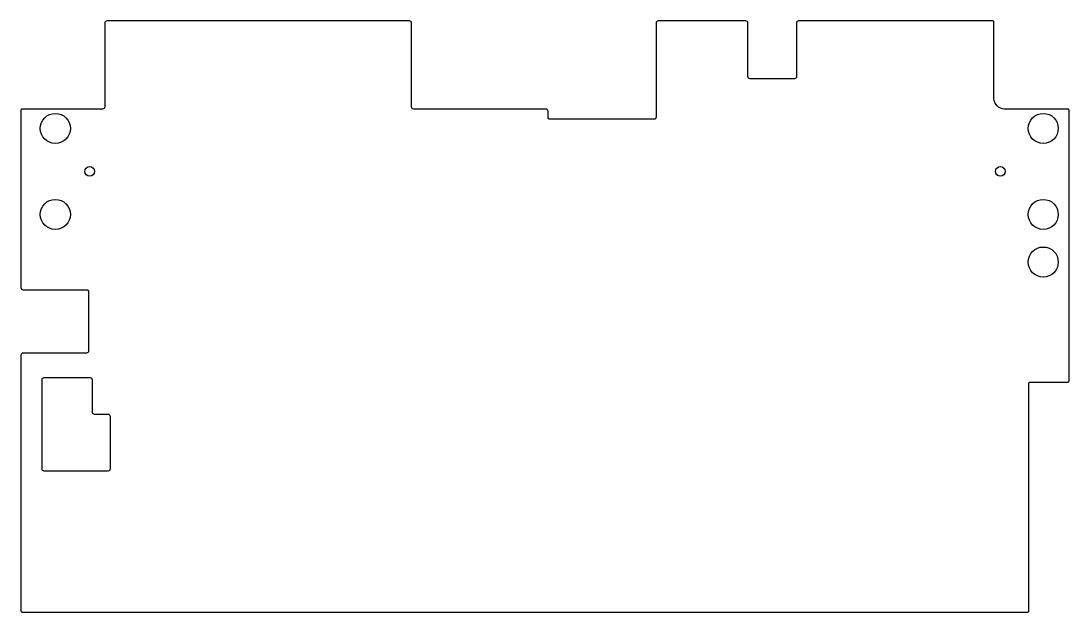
# Model space of a CAD drawing. Header units: millimetres. Extents: x -684 to -196, y 195 to 470.
import ezdxf

# ---------------------------------------------------------------- set-up
doc = ezdxf.new("R2010")
doc.units = ezdxf.units.MM
doc.layers.get('0').update_dxf_attribs({"linetype": 'CONTINUOUS'})

msp = doc.modelspace()

# ---------------------------------------------------------------- linework, layer by layer
for points in [[(-321.75, 469.87, 0.414214), (-322.75, 468.87), (-322.75, 444.01, -0.414214), (-323.75, 443.01), (-344.34, 443.01, -0.414214), (-345.34, 444.01), (-345.34, 468.87, 0.414214), (-346.34, 469.87), (-387.12, 469.87, 0.414214), (-388.12, 468.87), (-388.12, 425.12, -0.414214), (-389.12, 424.12), (-437.38, 424.12, -0.414214), (-438.38, 425.12), (-438.38, 427.87, 0.414214), (-439.38, 428.87), (-485.72, 428.87), (-501, 428.87, -0.414214), (-502, 429.87), (-502, 468.87, 0.414214), (-503, 469.87), (-643.85, 469.87, 0.414214), (-644.85, 468.87), (-644.85, 429.87, -0.414214), (-645.85, 428.87), (-683.35, 428.87, 0.414214), (-683.85, 428.37), (-683.85, 345.84, 0.414214), (-682.85, 344.84), (-653.35, 344.84, -0.414214), (-652.35, 343.84), (-652.35, 316.34, -0.414214), (-653.35, 315.34), (-682.85, 315.34, 0.414214), (-683.85, 314.34), (-683.85, 195.37, 0.414214), (-683.35, 194.87), (-215.07, 194.87, 0.414214), (-214.57, 195.37), (-214.57, 301.37, -0.414214), (-214.07, 301.87), (-196.35, 301.87, 0.414214), (-195.85, 302.37), (-195.85, 428.37, 0.414214), (-196.35, 428.87), (-225.85, 428.87, -0.414214), (-230.85, 433.87), (-230.85, 469.37, 0.414214), (-231.35, 469.87)], [(-650.7, 287.98, 0.414214), (-649.7, 286.98), (-643.35, 286.98, -0.414214), (-642.35, 285.98), (-642.35, 261.48, -0.414214), (-643.35, 260.48), (-673.05, 260.48, -0.414214), (-674.05, 261.48), (-674.05, 302.98, -0.414214), (-673.05, 303.98), (-651.7, 303.98, -0.414214), (-650.7, 302.98)]]:
    msp.add_lwpolyline(points, format="xyb", close=True)
for centre, radius in [((-667.85, 419.87), 7), ((-207.85, 419.87), 7), ((-651.85, 399.87), 2.25), ((-227.85, 399.87), 2.25), ((-667.85, 379.87), 7), ((-207.85, 379.87), 7), ((-207.85, 357.7), 7)]:
    msp.add_circle(centre, radius)

doc.saveas('drawing.dxf')
